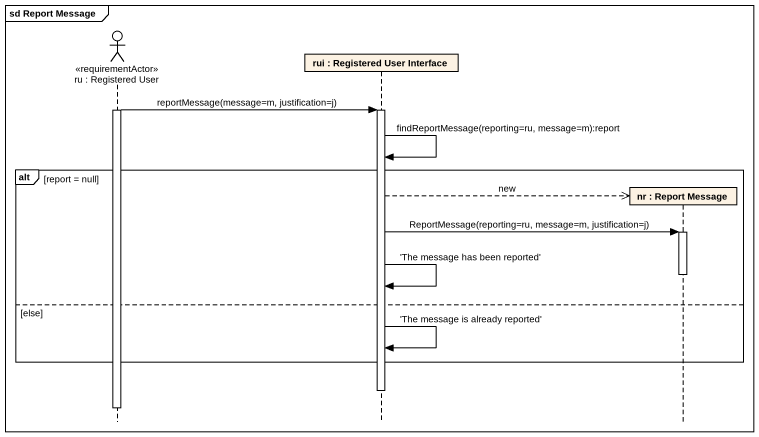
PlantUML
@startuml
mainframe sd Report Message
hide footbox
actor "ru : Registered User" as ru <<requirementActor>>
participant "rui : Registered User Interface" as rui
participant "nr : Report Message" as nr

activate ru
ru -> rui : reportMessage(message=m, justification=j)
activate rui
rui -> rui : findReportMessage(reporting=ru, message=m):report
alt report = null
  rui -->> nr ** : new
  rui -> nr : ReportMessage(reporting=ru, message=m, justification=j)
  activate nr
  deactivate nr
  rui -> rui : 'The message has been reported'
else else
  rui -> rui : 'The message is already reported'
end
deactivate rui
deactivate ru
@enduml
